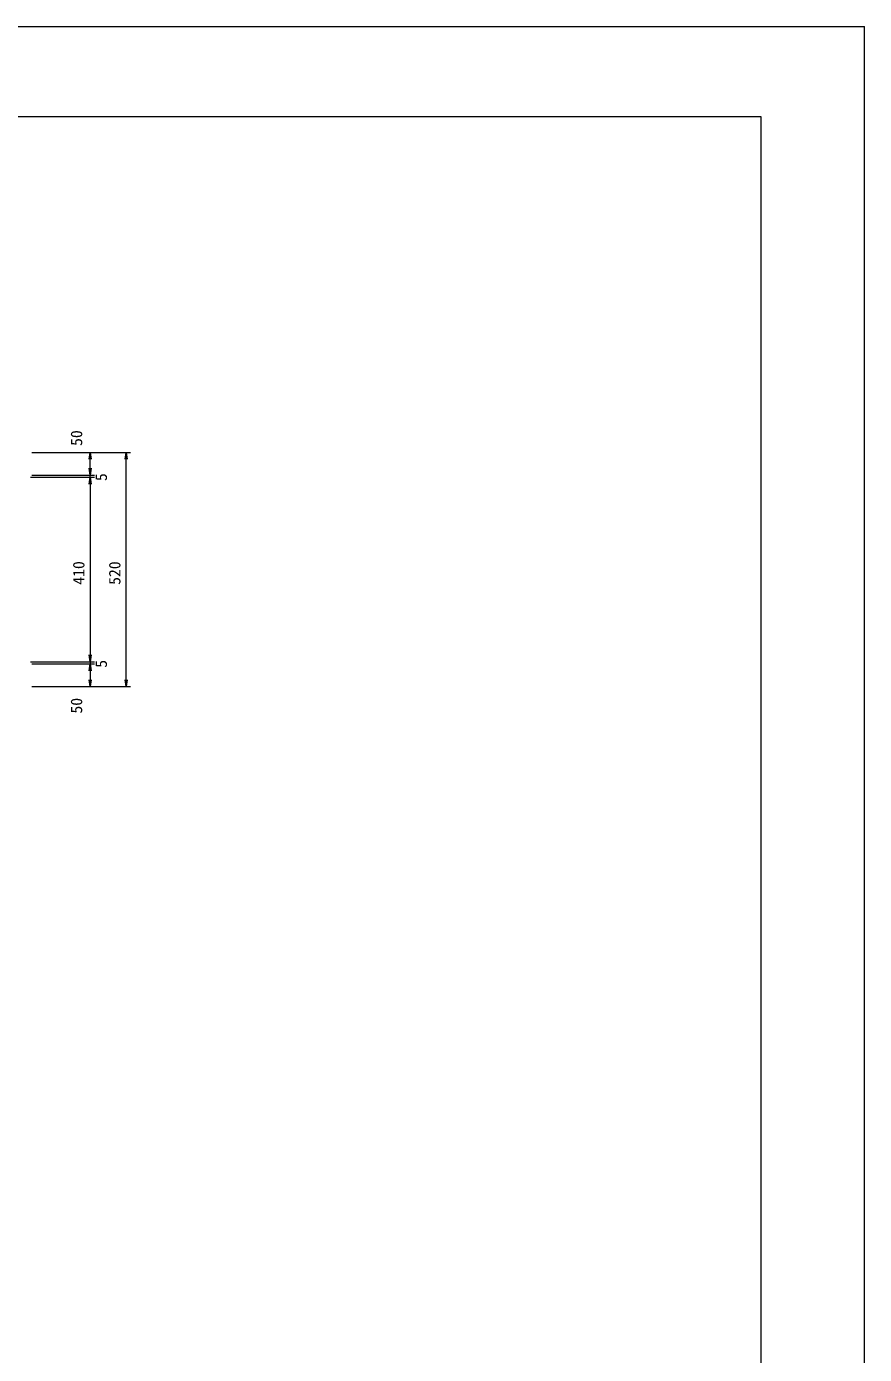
# Model space of a CAD drawing. Units: millimetres, scale not verified, with parts at other scales. Extents: x -2 to 84098, y 4 to 59404.
# Drawn here: x 65475 to 84098, y 29887 to 59404 of the extents above; entities that cross this region are included whole.
import ezdxf
from ezdxf.enums import TextEntityAlignment as Align

# ---------------------------------------------------------------- set-up
doc = ezdxf.new("R2010")
doc.units = ezdxf.units.MM
doc.header["$LTSCALE"] = 100
for name, color, linetype, lineweight in [('0_2', 7, 'Continuous', 18), ('D-STR-DIM（寸法）', 7, 'Continuous', 18), ('D-TTL(外枠）', 2, 'Continuous', 18), ('DEFPOINTS_3', 8, 'Continuous', 18)]:
    doc.layers.add(name, color=color, linetype=linetype, lineweight=lineweight)
doc.styles.add('ＭＳ ゴシック', font='')
doc.styles.get('ＭＳ ゴシック').set_extended_font_data('MS Gothic')

msp = doc.modelspace()

# ---------------------------------------------------------------- linework, layer by layer
at = {"layer": '0_2'}
for p, q in [((66864, 49785.4), (66889, 49935.4)), ((66889, 49935.4), (66914, 49785.4)), ((66889, 49935.4), (66889, 49915.4)), ((67664, 49785.4), (67689, 49935.4)), ((67689, 49935.4), (67714, 49785.4)), ((67689, 49935.4), (67689, 49915.4)), ((66889, 49435.4), (66864, 49585.4)), ((66889, 49435.4), (66864, 49585.4)), ((66864, 49235.4), (66889, 49385.4)), ((66864, 49235.4), (66889, 49385.4)), ((66914, 49585.4), (66889, 49435.4)), ((66914, 49585.4), (66889, 49435.4)), ((66889, 49435.4), (66889, 49455.4)), ((66889, 49435.4), (66889, 49455.4)), ((66889, 49385.4), (66914, 49235.4)), ((66889, 49385.4), (66889, 49365.4)), ((66889, 49385.4), (66914, 49235.4)), ((66889, 49385.4), (66889, 49365.4)), ((66889, 45285.4), (66864, 45435.4)), ((66889, 45285.4), (66864, 45435.4)), ((66864, 45085.4), (66889, 45235.4)), ((66864, 45085.4), (66889, 45235.4)), ((66914, 45435.4), (66889, 45285.4)), ((66914, 45435.4), (66889, 45285.4)), ((66889, 45285.4), (66889, 45305.4)), ((66889, 45285.4), (66889, 45305.4)), ((66889, 45235.4), (66914, 45085.4)), ((66889, 45235.4), (66889, 45215.4)), ((66889, 45235.4), (66914, 45085.4)), ((66889, 45235.4), (66889, 45215.4)), ((66889, 44735.4), (66864, 44885.4)), ((66914, 44885.4), (66889, 44735.4)), ((67689, 44735.4), (67664, 44885.4)), ((67714, 44885.4), (67689, 44735.4)), ((66889, 44735.4), (66889, 44755.4)), ((67689, 44735.4), (67689, 44755.4))]:
    msp.add_line(p, q, dxfattribs=at)
at = {"layer": 'D-STR-DIM（寸法）'}
for p, q in [((65589, 49935.4), (66989, 49935.4)), ((65589, 49935.4), (67789, 49935.4)), ((66889, 49455.4), (66889, 49915.4)), ((67689, 44755.4), (67689, 49915.4)), ((65561.7, 49385.4), (66989, 49385.4)), ((65564, 49385.4), (66989, 49385.4)), ((65589, 49435.4), (66989, 49435.4)), ((65589, 49435.4), (66989, 49435.4)), ((66889, 49455.4), (66889, 49475.4)), ((66889, 49385.4), (66889, 49435.4)), ((66889, 49365.4), (66889, 49345.4)), ((66889, 49365.4), (66889, 45305.4)), ((65564, 45285.4), (66989, 45285.4)), ((65564, 45285.4), (66989, 45285.4)), ((65589, 45235.4), (66989, 45235.4)), ((65589, 45235.4), (66989, 45235.4)), ((66889, 45305.4), (66889, 45325.4)), ((66889, 45285.4), (66889, 45235.4)), ((66889, 45215.4), (66889, 44755.4)), ((66889, 45215.4), (66889, 45195.4)), ((65589, 44735.4), (66989, 44735.4)), ((65589, 44735.4), (67789, 44735.4))]:
    msp.add_line(p, q, dxfattribs=at)
at = {"layer": 'D-TTL(外枠）'}
for p, q in [((2297.9, 57404.1), (81797.9, 57404.1)), ((81797.9, 57404.1), (81797.9, 2004.1))]:
    msp.add_line(p, q, dxfattribs=at)
at = {"layer": 'DEFPOINTS_3'}
for p in [(-2.1, 59404.1), (84097.9, 4.1)]:
    msp.add_line(p, (84097.9, 59404.1), dxfattribs=at)

# ---------------------------------------------------------------- texts
at = {"layer": 'D-STR-DIM（寸法）', "style": 'ＭＳ ゴシック'}
for s, p in [('50', (66789, 50081.8)), ('5', (67339, 49300.2)), ('410', (66839, 46996)), ('520', (67639, 46993.4)), ('5', (67339, 45150.2)), ('50', (66789, 44132.4))]:
    msp.add_text(s, height=256.6, rotation=90, dxfattribs=at).set_placement(p, align=Align.BOTTOM_LEFT)

doc.saveas('drawing.dxf')
